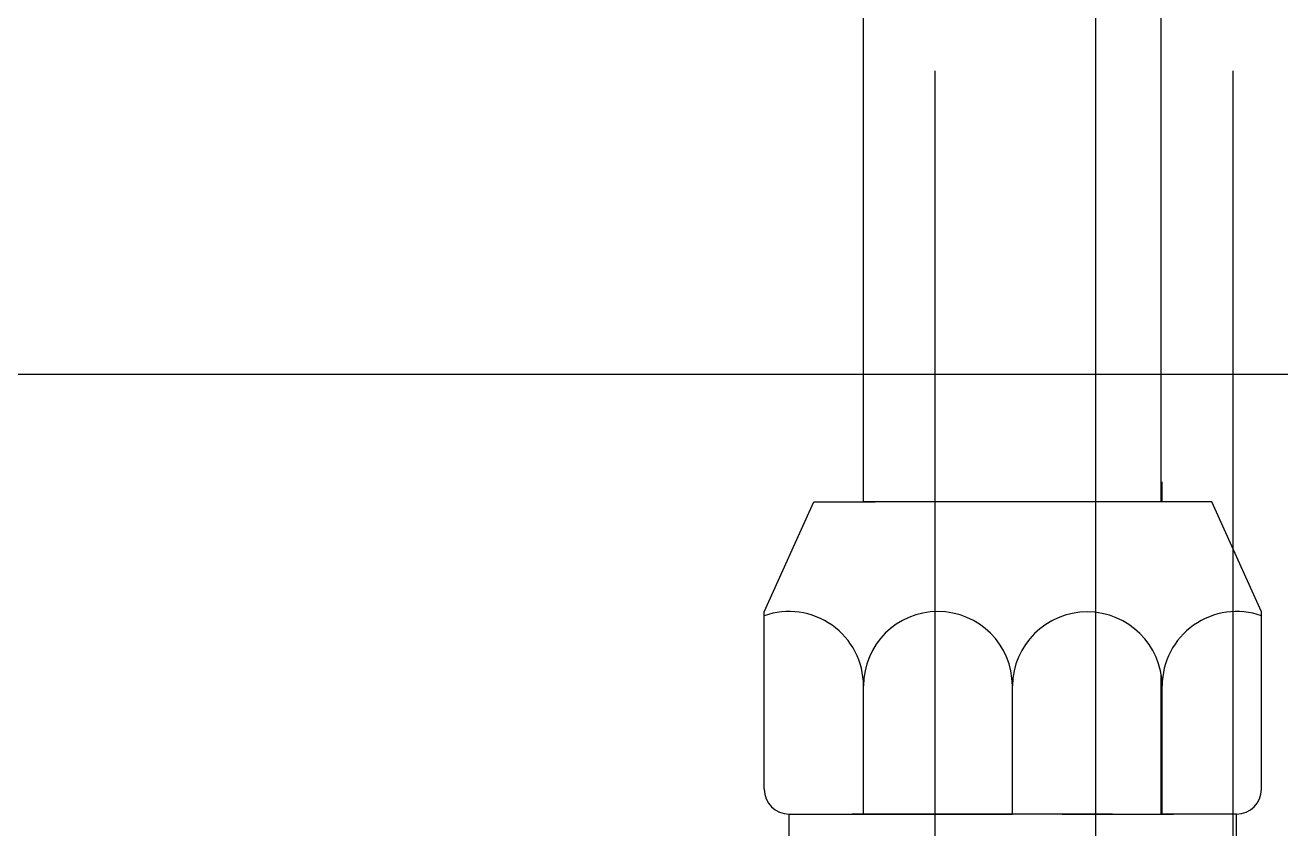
# Model space of a CAD drawing. Extents: x 10753 to 18704, y -5361 to 1140.
# Drawn here: x 11630.205 to 11634.152, y -3617.101 to -3614.573 of the extents above; entities that cross this region are included whole.
import ezdxf

# ---------------------------------------------------------------- set-up
doc = ezdxf.new("R2010")
doc.units = 0
doc.header["$LTSCALE"] = 30
doc.header["$MEASUREMENT"] = 0
doc.layers.add('bath', color=23, linetype='CONTINUOUS')
doc.layers.add('furniture', color=9, linetype='CONTINUOUS')

msp = doc.modelspace()

# ---------------------------------------------------------------- linework, layer by layer
at = {"layer": 'bath'}
for p, q in [((11632.84014, -3616.07208), (11632.84014, -3610.18505)), ((11633.77614, -3616.07208), (11633.77614, -3610.18505)), ((11633.57085, -3619.49443), (11633.57085, -3612.17678)), ((11633.0657, -3617.67214), (11633.0657, -3614.71716)), ((11634.0017, -3619.49443), (11634.0017, -3614.71716)), ((11632.84014, -3616.07208), (11632.84014, -3616.00921)), ((11633.77897, -3616.07208), (11633.77897, -3616.00921)), ((11632.52814, -3616.41802), (11632.68414, -3616.07208)), ((11632.68414, -3616.07208), (11632.87668, -3616.07208)), ((11633.93497, -3616.07208), (11632.84014, -3616.07208)), ((11634.09097, -3616.41802), (11633.93497, -3616.07208)), ((11632.52814, -3616.97653), (11632.52814, -3616.41802)), ((11634.09097, -3616.97653), (11634.09097, -3616.41802)), ((11633.77614, -3617.05453), (11633.77614, -3616.61767)), ((11632.84014, -3617.05453), (11632.84014, -3616.65148)), ((11633.30814, -3617.05453), (11633.30814, -3616.65148)), ((11633.77897, -3617.05453), (11633.77897, -3616.65148)), ((11632.60614, -3617.05453), (11632.84014, -3617.05453)), ((11632.60614, -3617.28291), (11632.60614, -3617.05453)), ((11633.15497, -3617.05453), (11632.8041, -3617.05453)), ((11632.84014, -3617.05453), (11633.30814, -3617.05453)), ((11633.62297, -3617.05453), (11633.15497, -3617.05453)), ((11633.46414, -3617.05453), (11633.815, -3617.05453)), ((11634.01297, -3617.05453), (11633.77897, -3617.05453)), ((11634.01297, -3617.28291), (11634.01297, -3617.05453))]:
    msp.add_line(p, q, dxfattribs=at)
for centre, radius, start, end in [((11632.60614, -3616.65148), 0.234, 0, 109.47122), ((11633.07414, -3616.65148), 0.234, 0, 180), ((11633.54355, -3616.6542), 0.23543, 0.66115, 179.33885), ((11634.01297, -3616.65148), 0.234, 70.52878, 180), ((11632.60614, -3616.97653), 0.078, 180, 270), ((11634.01297, -3616.97653), 0.078, 270, 0)]:
    msp.add_arc(centre, radius, start, end, dxfattribs=at)
at = {"layer": 'furniture', "color": 3}
for p, q in [((11619.1497, -3615.67052), (11632.84014, -3615.67052)), ((11632.84014, -3615.67052), (11652.1497, -3615.67052))]:
    msp.add_line(p, q, dxfattribs=at)

doc.saveas('drawing.dxf')
